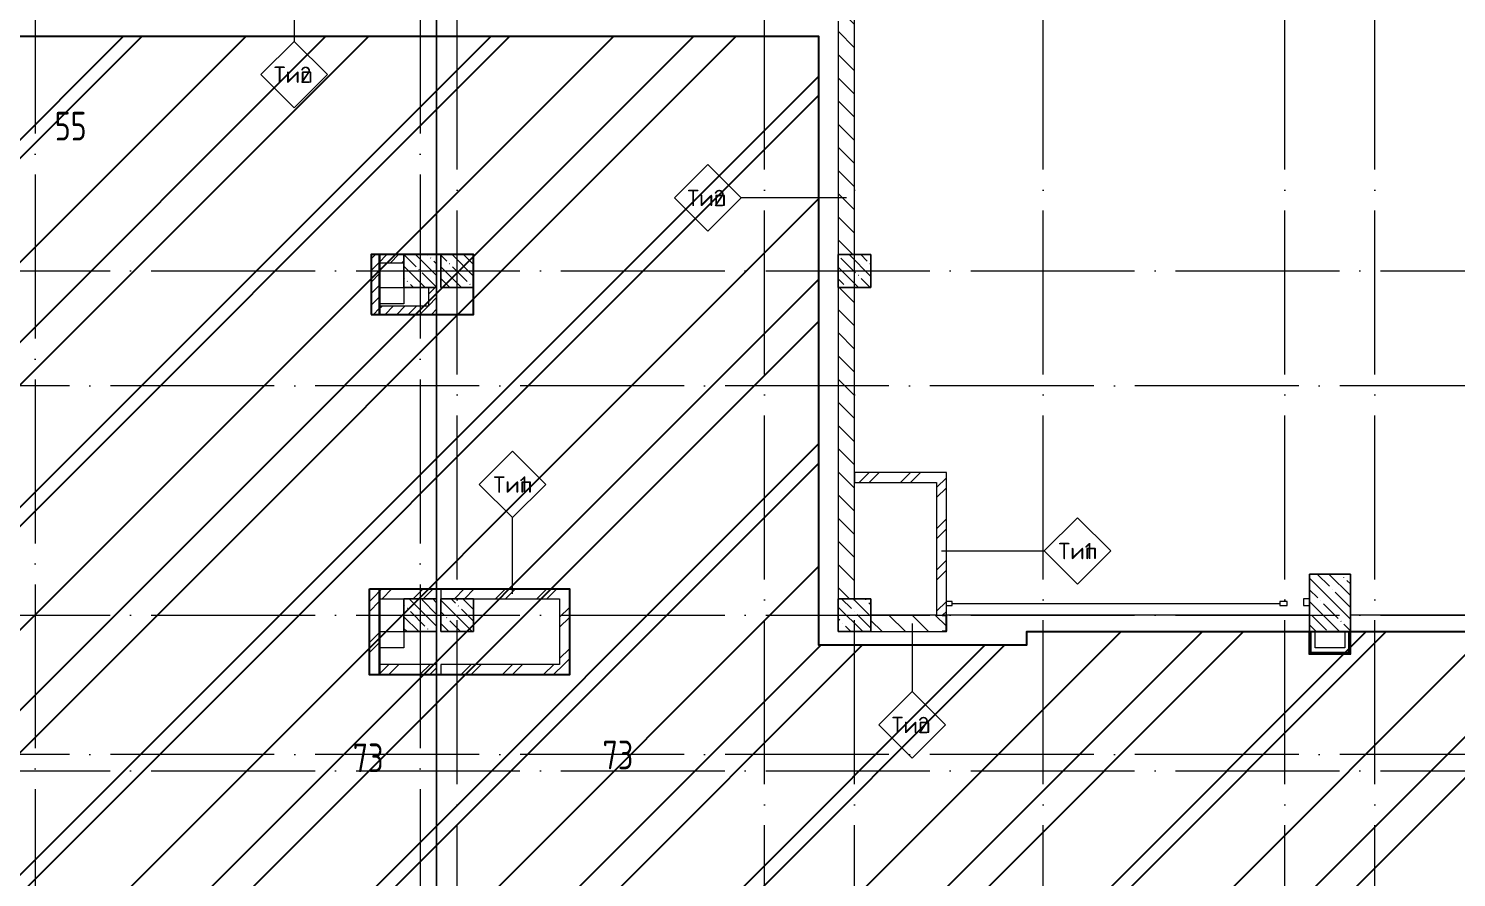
# Model space of a CAD drawing. Header units: millimetres. Extents: x -68946 to 690821, y -552984 to 293768.
# Drawn here: x 137529 to 154953, y -95860 to -85502 of the extents above; entities that cross this region are included whole.
import ezdxf

# ---------------------------------------------------------------- set-up
doc = ezdxf.new("R2010")
doc.units = ezdxf.units.MM
doc.linetypes.add('ADSK_Линия сетки', pattern=[2500, 2000, -250, 0, -250])
doc.linetypes.add('ADSK_Скрыто', pattern=[600, 300, -300])
for name, color, linetype, lineweight in [('1.2) Стяжка 6 вып.', 30, 'Continuous', 30), ('1.3) Звуко-изол           6 вып.', 90, 'Continuous', 30), ('1.4) Стяжка 6 вып.', 30, 'Continuous', 30), ('A-DOOR-____-MCUT', 250, 'Continuous', 5), ('A-DOOR-____-OTLN', 250, 'Continuous', 5), ('A-FLOR-____-OTLN', 250, 'Continuous', 9), ('A-WALL-____-IDEN', 250, 'Continuous', 9), ('A-WALL-____-MCUT', 250, 'Continuous', 13), ('A-WALL-____-PATT', 250, 'Continuous', 13), ('A-WALL-FNSH-MCUT', 250, 'Continuous', 13), ('E-ELEC-EQPM-OTLN', 250, 'Continuous', 9), ('G-____-____-SYMB', 250, 'ADSK_Скрыто', 9), ('S-BEAM-____-OTLN', 250, 'Continuous', 9), ('S-COLS-____-MCUT', 250, 'Continuous', 25), ('S-COLS-____-OTLN', 250, 'Continuous', 9), ('S-GRID-____-OTLN', 250, 'Continuous', 9)]:
    doc.layers.add(name, color=color, linetype=linetype, lineweight=lineweight)
doc.styles.add('GOST Common_2', font='', dxfattribs={"width": 0.8, "height": 350})
doc.styles.add('ISOCPEUR_3', font='isocpeur.ttf', dxfattribs={"height": 250})
doc.styles.get('GOST Common_2').set_extended_font_data('GOST Common')
pattern_1 = [(135, (28708.77, -120984.93), (-141.42136, -141.42136), [])]
pattern_2 = [(45, (28708.77, -120984.93), (-251.4472, 251.4472), []), (45, (28708.77, -120603.93), (-251.4472, 251.4472), [])]
pattern_3 = [(135, (28708.77, -120984.93), (-142.5612, -142.5612), []), (135, (28851.33, -120984.93), (-142.5612, -142.5612), [252.016, -50.403, 3.353, -47.05])]
pattern_4 = [(45, (28708.77, -120984.93), (-70.71068, 70.71068), [])]

# ---------------------------------------------------------------- blocks, each defined once
blk = doc.blocks.new('BSC_Колонна _Прямоугольная - 400x400-31495036-АР1_Кладочный план 2 этажа С2и3')
at = {"layer": 'S-COLS-____-OTLN', "lineweight": 5}
h = blk.add_hatch(dxfattribs=at)
h.set_pattern_fill('FP_58', color=256, style=0, pattern_type=2)
h.set_pattern_definition([(135, (-114050, -28325), (-142.5612, -142.5612), []), (135, (-113907.44, -28325), (-142.5612, -142.5612), [252.016, -50.403, 3.353, -47.05])])
h.paths.add_polyline_path([(200, -200), (200, 200), (-200, 200), (-200, -200)])
at = {"layer": 'S-COLS-____-MCUT'}
for p, q in [((200, 200), (-200, 200)), ((-200, 200), (-200, -200)), ((200, -200), (200, 200)), ((-200, -200), (200, -200))]:
    blk.add_line(p, q, dxfattribs=at)
blk = doc.blocks.new('BSC_Колонна _Прямоугольная - 400x400-V20-АР1_Кладочный план 2 этажа С2и3')
at = {"layer": 'S-COLS-____-OTLN', "lineweight": 5}
h = blk.add_hatch(dxfattribs=at)
h.set_pattern_fill('FP_60', color=256, style=0, pattern_type=2)
h.set_pattern_definition([(135, (-114050, -32525), (-142.5612, -142.5612), []), (135, (-113907.44, -32525), (-142.5612, -142.5612), [252.016, -50.403, 3.353, -47.05])])
h.paths.add_polyline_path([(200, -200), (200, 200), (-200, 200), (-200, -200)])
at = {"layer": 'S-COLS-____-MCUT'}
for p, q in [((200, 200), (-200, 200)), ((-200, 200), (-200, -200)), ((200, -200), (200, 200)), ((-200, -200), (200, -200))]:
    blk.add_line(p, q, dxfattribs=at)
blk = doc.blocks.new('BSC_Колонна _Прямоугольная - 400x400-V25-АР1_Кладочный план 2 этажа С2и3')
at = {"layer": 'S-COLS-____-OTLN', "lineweight": 5}
h = blk.add_hatch(dxfattribs=at)
h.set_pattern_fill('FP_65', color=256, style=0, pattern_type=2)
h.set_pattern_definition([(135, (-118899.98, -32525), (-142.5612, -142.5612), []), (135, (-118757.42, -32525), (-142.5612, -142.5612), [252.016, -50.403, 3.353, -47.05])])
h.paths.add_polyline_path([(200, -200), (200, 200), (-200, 200), (-200, -200)])
at = {"layer": 'S-COLS-____-MCUT'}
for p, q in [((200, 200), (-200, 200)), ((-200, 200), (-200, -200)), ((200, -200), (200, 200)), ((-200, -200), (200, -200))]:
    blk.add_line(p, q, dxfattribs=at)
blk = doc.blocks.new('BSC_Колонна _Прямоугольная - 500x700-V34-АР1_Кладочный план 2 этажа С2и3')
at = {"layer": 'S-COLS-____-OTLN', "lineweight": 5}
h = blk.add_hatch(dxfattribs=at)
h.set_pattern_fill('FP_76', color=256, style=0, pattern_type=2)
h.set_pattern_definition([(135, (-124699.98, -28475), (-142.5612, -142.5612), []), (135, (-124557.42, -28475), (-142.5612, -142.5612), [252.016, -50.403, 3.353, -47.05])])
h.paths.add_polyline_path([(-250, -350), (250, -350), (250, 350), (-250, 350), (-250, 243)])
at = {"layer": 'S-COLS-____-MCUT'}
for p, q in [((250, 350), (-250, 350)), ((-250, 350), (-250, -350)), ((250, -350), (250, 350)), ((-250, -350), (250, -350))]:
    blk.add_line(p, q, dxfattribs=at)
blk = doc.blocks.new('ADSK_КолоннаНесущая_Швеллер_Гнутый_ГОСТ 8278-83 - 200х50х4_таб_1 2-V47-АР1_Кладочный план 2 этажа С2и3')
at = {"layer": 'S-COLS-____-MCUT'}
for p, q in [((-10.1, 90), (-10.1, -90)), ((-6.1, -90), (-6.1, 90)), ((39.9, 100), (-0.1, 100)), ((-0.1, 96), (39.9, 96)), ((39.9, 96), (39.9, 100)), ((39.9, -96), (-0.1, -96)), ((-0.1, -100), (39.9, -100)), ((39.9, -100), (39.9, -96))]:
    blk.add_line(p, q, dxfattribs=at)
for centre, radius, start, end in [((-0.1, 90), 10, 90, 180), ((-0.1, 90), 6, 90, 180), ((-0.1, -90), 10, 180, 270), ((-0.1, -90), 6, 180, 270)]:
    blk.add_arc(centre, radius, start, end, dxfattribs=at)
blk = doc.blocks.new('ASML_АР_ЭП_Уголок - ЭП_Уголок-39078692-АР1_Кладочный план 2 этажа С2и3')
at = {"layer": 'S-BEAM-____-OTLN', "lineweight": 5}
for p, q in [((-710, 0), (-710, 6)), ((-710, 0), (710, 0)), ((710, 6), (710, 0))]:
    blk.add_line(p, q, dxfattribs=at)
blk = doc.blocks.new('DM_Штора_Противодымная_Doormaster_E-60 - ш_4000 х в_2500-39408143-АР1_Кладочный план 2 этажа С2и3')
at = {"layer": 'A-DOOR-____-MCUT'}
for p, q in [((-1875, 109), (-1944, 109)), ((-1944, 59), (-1875, 59)), ((-1875, 59), (-1875, 109)), ((-1875, 84), (2125, 84)), ((2125, 109), (2125, 59)), ((2215, 109), (2125, 109)), ((2125, 59), (2215, 59)), ((2215, 59), (2215, 109))]:
    blk.add_line(p, q, dxfattribs=at)
at = {"layer": 'E-ELEC-EQPM-OTLN'}
for p, q in [((2486, 139), (2415, 139)), ((2415, 139), (2415, 59)), ((2415, 59), (2486, 59))]:
    blk.add_line(p, q, dxfattribs=at)
blk = doc.blocks.new('ADSK_Марка_Стена - Типоразмер_ADSK_Марка-30564887-АР1_Кладочный план 2 этажа С2и3')
at = {"layer": 'A-WALL-____-IDEN'}
for p, q in [((-0.16, 4.37), (-4.21, 0.31)), ((3.9, 0.31), (-0.16, 4.37)), ((-4.21, 0.31), (-0.16, -3.74)), ((-0.16, -3.74), (3.9, 0.31))]:
    blk.add_line(p, q, dxfattribs=at)

msp = doc.modelspace()

# ---------------------------------------------------------------- hatches: boundary and pattern name
at = {"layer": '1.2) Стяжка 6 вып.', "lineweight": 30}
h = msp.add_hatch(dxfattribs=at)
h.set_pattern_fill('ANSI31', color=256, scale=333)
h.paths.add_polyline_path([(141811.6037, -101522.7428), (141811.6037, -101577.9347), (134138.7722, -101577.9347), (134138.7722, -85593.2505), (141811.6037, -85593.2505), (147168.0543, -85593.2505), (147168.0543, -93023.0429), (149708.7722, -93023.0429), (149708.7722, -92859.9342), (165008.7503, -92859.9342), (165008.7503, -110559.9347), (149708.7722, -110559.9347), (142958.7722, -110559.9347), (142958.7722, -101522.7428)])
at = {"layer": '1.3) Звуко-изол           6 вып.', "lineweight": 30}
h = msp.add_hatch(dxfattribs=at)
h.set_pattern_fill('ANSI31', color=256, scale=500)
h.paths.add_polyline_path([(141811.6037, -101522.7428), (141811.6037, -101577.9347), (134138.7722, -101577.9347), (134138.7722, -85593.2505), (141811.6037, -85593.2505), (147168.0543, -85593.2505), (147168.0543, -93023.0429), (149708.7722, -93023.0429), (149708.7722, -92859.9342), (165008.7503, -92859.9342), (165008.7503, -110559.9347), (149708.7722, -110559.9347), (142958.7722, -110559.9347), (142958.7722, -101522.7428)])
at = {"layer": '1.4) Стяжка 6 вып.', "lineweight": 30}
h = msp.add_hatch(dxfattribs=at)
h.set_pattern_fill('ANSI32', color=256, scale=333)
h.paths.add_polyline_path([(141811.6037, -101522.7428), (141811.6037, -101577.9347), (134138.7722, -101577.9347), (134138.7722, -85593.2505), (141811.6037, -85593.2505), (147168.0543, -85593.2505), (147168.0543, -93023.0429), (149708.7722, -93023.0429), (149708.7722, -92859.9342), (165008.7503, -92859.9342), (165008.7503, -110559.9347), (149708.7722, -110559.9347), (142958.7722, -110559.9347), (142958.7722, -101522.7428)])
at = {"layer": 'A-WALL-____-PATT', "lineweight": 15}
h = msp.add_hatch(dxfattribs=at)
h.set_pattern_fill('FP_1', color=256, style=0, pattern_type=2)
h.set_pattern_definition(pattern_1)
h.paths.add_polyline_path([(147608.7722, -88259.9347), (147608.7722, -84459.9347), (147408.7722, -84459.9347), (147408.7722, -88259.9347)])
h.paths.add_polyline_path([(147408.7722, -84059.9347), (147608.7722, -84059.9347), (147608.7722, -80259.9347), (147408.7722, -80259.9347)])
h.paths.add_polyline_path([(147408.7722, -79859.9347), (147608.7722, -79859.9347), (147608.7722, -76059.9347), (147408.7722, -76059.9347), (147408.7722, -76138.8683)])
h = msp.add_hatch(dxfattribs=at)
h.set_pattern_fill('FP_16', color=94, style=0, pattern_type=2)
h.set_pattern_definition(pattern_4)
h.paths.add_polyline_path([(141808.7722, -88359.9342), (142109.2722, -88359.9342), (142109.2722, -88259.9342), (141708.7722, -88259.9342), (141708.7722, -88359.9342)])
h = msp.add_hatch(dxfattribs=at)
h.set_pattern_fill('FP_16', color=94, style=0, pattern_type=2)
h.set_pattern_definition(pattern_4)
h.paths.add_polyline_path([(141808.7722, -88989.9347), (141808.7722, -88359.9342), (141708.7722, -88359.9342), (141708.7722, -88989.9347)])
h = msp.add_hatch(dxfattribs=at)
h.set_pattern_fill('FP_16', color=94, style=0, pattern_type=2)
h.set_pattern_definition(pattern_4)
h.paths.add_polyline_path([(142508.7722, -88889.9347), (142508.7722, -88659.9342), (142408.7722, -88659.9342), (142408.7722, -88889.9347)])
h = msp.add_hatch(dxfattribs=at)
h.set_pattern_fill('FP_1', color=256, style=0, pattern_type=2)
h.set_pattern_definition(pattern_1)
h.paths.add_polyline_path([(147408.7722, -92459.9669), (147608.7722, -92459.9669), (147608.7722, -88659.9669), (147408.7722, -88659.9669), (147408.7722, -92266.7168)])
h = msp.add_hatch(dxfattribs=at)
h.set_pattern_fill('FP_16', color=94, style=0, pattern_type=2)
h.set_pattern_definition(pattern_4)
h.paths.add_polyline_path([(142508.7722, -88989.9347), (142508.7722, -88889.9347), (141808.7722, -88889.9347), (141808.7722, -88989.9347), (142163.7468, -88989.9347)])
h = msp.add_hatch(dxfattribs=at)
h.set_pattern_fill('FP_12', color=256, style=0, pattern_type=2)
h.set_pattern_definition(pattern_2)
h.paths.add_polyline_path([(148608.7722, -91039.9338), (148608.7722, -90919.9338), (147608.7722, -90919.9338), (147608.7722, -91039.9338), (147861.6382, -91039.9338)])
h = msp.add_hatch(dxfattribs=at)
h.set_pattern_fill('FP_12', color=256, style=0, pattern_type=2)
h.set_pattern_definition(pattern_2)
h.paths.add_polyline_path([(148608.7722, -92659.9338), (148728.7722, -92659.9338), (148728.7722, -90919.9338), (148608.7722, -90919.9338), (148608.7722, -92266.7168)])
h = msp.add_hatch(dxfattribs=at)
h.set_pattern_fill('FP_12', color=256, style=0, pattern_type=2)
h.set_pattern_definition(pattern_2)
h.paths.add_polyline_path([(141688.7725, -92459.9342), (142508.7722, -92459.9342), (142508.7722, -92339.9342), (141688.7725, -92339.9342)])
h = msp.add_hatch(dxfattribs=at)
h.set_pattern_fill('FP_12', color=256, style=0, pattern_type=2)
h.set_pattern_definition(pattern_2)
h.paths.add_polyline_path([(144128.7722, -92459.9342), (144128.7722, -92339.9342), (142558.7503, -92339.9342), (142558.7722, -92459.9342), (144008.7722, -92459.9342)])
h = msp.add_hatch(dxfattribs=at)
h.set_pattern_fill('FP_12', color=256, style=0, pattern_type=2)
h.set_pattern_definition(pattern_2)
h.paths.add_polyline_path([(141688.7725, -93259.9347), (141808.7725, -93259.9347), (141808.7725, -92459.9342), (141688.7725, -92459.9342)])
h = msp.add_hatch(dxfattribs=at)
h.set_pattern_fill('FP_12', color=256, style=0, pattern_type=2)
h.set_pattern_definition(pattern_2)
h.paths.add_polyline_path([(144008.7722, -93259.9347), (144128.7722, -93259.9347), (144128.7722, -92459.9342), (144008.7722, -92459.9342)])
h = msp.add_hatch(dxfattribs=at)
h.set_pattern_fill('FP_1', color=256, style=0, pattern_type=2)
h.set_pattern_definition(pattern_1)
h.paths.add_polyline_path([(148728.7722, -92859.9338), (148728.7722, -92659.9338), (147808.7503, -92659.9338), (147808.7503, -92859.9338), (147861.6382, -92859.9338)])
h = msp.add_hatch(dxfattribs=at)
h.set_pattern_fill('FP_12', color=256, style=0, pattern_type=2)
h.set_pattern_definition(pattern_2)
h.paths.add_polyline_path([(142163.7468, -93379.9347), (142508.7722, -93379.9347), (142508.7722, -93259.9347), (141688.7725, -93259.9347), (141688.7725, -93379.9347)])
h = msp.add_hatch(dxfattribs=at)
h.set_pattern_fill('FP_12', color=256, style=0, pattern_type=2)
h.set_pattern_definition(pattern_2)
h.paths.add_polyline_path([(144128.7722, -93379.9347), (144128.7722, -93259.9347), (142558.7503, -93259.9347), (142558.7503, -93379.9347)])
at = {"layer": 'S-COLS-____-OTLN', "lineweight": 5}
h = msp.add_hatch(dxfattribs=at)
h.set_pattern_fill('FP_40', color=256, style=0, pattern_type=2)
h.set_pattern_definition(pattern_3)
h.paths.add_polyline_path([(142163.7468, -88659.9347), (142508.7722, -88659.9347), (142508.7722, -88259.9347), (142108.7722, -88259.9347), (142108.7722, -88659.9347)])
h = msp.add_hatch(dxfattribs=at)
h.set_pattern_fill('FP_40', color=256, style=0, pattern_type=2)
h.set_pattern_definition(pattern_3)
h.paths.add_polyline_path([(142163.7468, -92859.9347), (142508.7722, -92859.9347), (142508.7722, -92459.9347), (142108.7722, -92459.9347), (142108.7722, -92859.9347)])
h = msp.add_hatch(dxfattribs=at)
h.set_pattern_fill('FP_40', color=256, style=0, pattern_type=2)
h.set_pattern_definition(pattern_3)
h.paths.add_polyline_path([(147808.7503, -92859.9347), (147808.7503, -92459.9347), (147408.7503, -92459.9347), (147408.7503, -92859.9347)])

# ---------------------------------------------------------------- linework, layer by layer
at = {"color": 1}
msp.add_lwpolyline([(190155.0591, -52485.6421), (142508.7722, -52485.6421), (142508.7722, -125419.5315), (190155.0591, -125419.5315)], close=True, dxfattribs=at)
at = {"layer": '1.2) Стяжка 6 вып.', "lineweight": 30}
for points in [[(141811.6037, -101522.7428), (141811.6037, -101577.9347), (134138.7722, -101577.9347), (134138.7722, -85593.2505), (141811.6037, -85593.2505), (147168.0543, -85593.2505), (147168.0543, -93023.0429), (149708.7722, -93023.0429), (149708.7722, -92859.9342), (165008.7503, -92859.9342), (165008.7503, -110559.9347), (149708.7722, -110559.9347), (142958.7722, -110559.9347), (142958.7722, -101522.7428)], [(141708.7722, -88989.9347), (142958.7722, -88989.9347), (142958.7722, -88259.9347), (141708.7722, -88259.9347)], [(141811.6037, -88259.9347), (141811.6037, -88989.9347)], [(141688.7725, -92339.9342), (144128.7722, -92339.9342), (144128.7722, -93385.9347), (141688.7725, -93385.9347)], [(141811.6037, -92339.9342), (141811.6037, -93385.9347)]]:
    msp.add_lwpolyline(points, close=True, dxfattribs=at)
at = {"layer": 'A-FLOR-____-OTLN'}
for p, q in [((141808.7722, -88659.9342), (142108.7722, -88659.9342)), ((142108.7722, -88659.9347), (142108.7722, -88859.9342)), ((142108.7722, -88859.9342), (141808.7722, -88859.9342)), ((153158.7503, -92659.9338), (148728.7722, -92659.9338)), ((159158.7503, -92659.9338), (153658.7503, -92659.9338)), ((141808.7725, -92859.9342), (142108.7722, -92859.9342)), ((142108.7725, -92859.9347), (142108.7725, -93059.9342)), ((142108.7725, -93059.9342), (141808.7725, -93059.9342))]:
    msp.add_line(p, q, dxfattribs=at)
at = {"layer": 'A-WALL-____-IDEN'}
for p, q in [((140770.568, -85309.9342), (140770.568, -85657.6631)), ((147508.7722, -87567.3195), (146223.1472, -87567.3195)), ((143434.3984, -92399.9342), (143434.3984, -91470.0712)), ((148668.7722, -91875.7881), (149923.1472, -91875.7881)), ((148310.4344, -92759.9338), (148310.4344, -93592.3474))]:
    msp.add_line(p, q, dxfattribs=at)
at = {"layer": 'A-WALL-____-MCUT', "color": 7, "lineweight": 15}
for p, q in [((147608.7722, -88259.9347), (147608.7722, -84459.9347)), ((147408.7722, -85409.9342), (147408.7722, -88259.9347)), ((147408.7722, -88659.9669), (147408.7722, -92459.9669)), ((147608.7722, -92459.9669), (147608.7722, -88659.9669)), ((148728.7722, -90919.9338), (147608.7722, -90919.9338)), ((147608.7722, -90919.9338), (147608.7722, -91039.9338)), ((148728.7722, -92859.9338), (148728.7722, -90919.9338)), ((147608.7722, -91039.9338), (148608.7722, -91039.9338)), ((148608.7722, -91039.9338), (148608.7722, -92659.9338)), ((141688.7725, -92339.9342), (141688.7725, -93379.9347)), ((142508.7722, -92339.9342), (141688.7725, -92339.9342)), ((142508.7722, -92459.9342), (142508.7722, -92339.9342)), ((144128.7722, -92339.9342), (142558.7503, -92339.9342)), ((142558.7503, -92339.9342), (142558.7503, -92459.9342)), ((144128.7722, -93379.9347), (144128.7722, -92339.9342)), ((141808.7725, -93259.9347), (141808.7725, -92459.9342)), ((141808.7725, -92459.9342), (142508.7722, -92459.9342)), ((142958.7722, -92459.9342), (144008.7722, -92459.9342)), ((144008.7722, -92459.9342), (144008.7722, -93259.9347)), ((147408.7722, -92459.9669), (147608.7722, -92459.9669)), ((148608.7722, -92659.9338), (147808.7503, -92659.9338)), ((147808.7503, -92859.9338), (148728.7722, -92859.9338)), ((141688.7725, -93379.9347), (142508.7722, -93379.9347)), ((142508.7722, -93259.9347), (141808.7725, -93259.9347)), ((142508.7722, -93379.9347), (142508.7722, -93259.9347)), ((144008.7722, -93259.9347), (142558.7503, -93259.9347)), ((142558.7503, -93259.9347), (142558.7503, -93379.9347)), ((142558.7503, -93379.9347), (144128.7722, -93379.9347))]:
    msp.add_line(p, q, dxfattribs=at)
at = {"layer": 'A-WALL-____-MCUT', "color": 84, "lineweight": 15}
for p, q in [((142109.2722, -88259.9342), (141708.7722, -88259.9342)), ((141708.7722, -88259.9342), (141708.7722, -88989.9347)), ((142109.2722, -88359.9342), (142109.2722, -88259.9342)), ((141808.7722, -88359.9342), (142109.2722, -88359.9342)), ((141808.7722, -88889.9347), (141808.7722, -88359.9342)), ((142508.7722, -88659.9342), (142408.7722, -88659.9342)), ((142408.7722, -88659.9342), (142408.7722, -88889.9347)), ((142508.7722, -88989.9347), (142508.7722, -88659.9342)), ((141708.7722, -88989.9347), (142508.7722, -88989.9347)), ((142408.7722, -88889.9347), (141808.7722, -88889.9347))]:
    msp.add_line(p, q, dxfattribs=at)
at = {"layer": 'A-WALL-____-MCUT', "lineweight": 15}
for p, q in [((147808.7503, -92659.9338), (147808.7503, -92859.9338)), ((148608.7722, -92659.9338), (148728.7722, -92659.9338))]:
    msp.add_line(p, q, dxfattribs=at)
at = {"layer": 'A-WALL-____-MCUT', "color": 42, "lineweight": 15}
for p, q in [((153164.2503, -92859.9342), (153164.2503, -93122.4332)), ((153653.2722, -93122.4332), (153653.2722, -92859.9342)), ((153164.2503, -93122.4332), (153653.2722, -93122.4332))]:
    msp.add_line(p, q, dxfattribs=at)
at = {"layer": 'A-WALL-____-MCUT', "color": 30, "lineweight": 15}
for p, q in [((153176.7503, -92859.9342), (153176.7503, -93109.9332)), ((153226.7503, -93059.9332), (153226.7503, -92859.9342)), ((153590.7722, -92859.9342), (153590.7722, -93059.9332)), ((153640.7722, -93109.9332), (153640.7722, -92859.9342)), ((153176.7503, -93109.9332), (153640.7722, -93109.9332)), ((153590.7722, -93059.9332), (153226.7503, -93059.9332))]:
    msp.add_line(p, q, dxfattribs=at)
at = {"layer": 'A-WALL-FNSH-MCUT', "lineweight": 15}
for p, q in [((153158.7503, -92859.9332), (153151.7503, -92859.9332)), ((153151.7503, -92859.9332), (153151.7503, -93134.9332)), ((153665.7722, -92859.9332), (153658.7503, -92859.9332)), ((153665.7722, -93134.9332), (153665.7722, -92859.9332)), ((153151.7503, -93134.9332), (153665.7722, -93134.9332))]:
    msp.add_line(p, q, dxfattribs=at)
at = {"layer": 'S-COLS-____-MCUT'}
for p, q in [((142508.7722, -88259.9347), (142108.7722, -88259.9347)), ((142108.7722, -88259.9347), (142108.7722, -88659.9347)), ((142508.7722, -88659.9347), (142508.7722, -88259.9347)), ((142108.7722, -88659.9347), (142508.7722, -88659.9347)), ((142508.7722, -92459.9347), (142108.7722, -92459.9347)), ((142108.7722, -92459.9347), (142108.7722, -92859.9347)), ((142508.7722, -92859.9347), (142508.7722, -92459.9347)), ((147808.7503, -92459.9347), (147408.7503, -92459.9347)), ((147408.7503, -92459.9347), (147408.7503, -92859.9347)), ((147808.7503, -92659.9338), (147808.7503, -92459.9347)), ((142108.7722, -92859.9347), (142508.7722, -92859.9347)), ((147408.7503, -92859.9347), (147808.7503, -92859.9347))]:
    msp.add_line(p, q, dxfattribs=at)
at = {"layer": 'S-COLS-____-OTLN'}
msp.add_line((147808.7503, -92859.9347), (147808.7503, -92659.9338), dxfattribs=at)
at = {"layer": 'S-GRID-____-OTLN', "linetype": 'ADSK_Линия сетки'}
for p, q in [((137608.7722, -59782.9296), (137608.7722, -124723.7741)), ((142308.7722, -59782.9296), (142308.7722, -123453.7741)), ((146508.7722, -124723.7741), (146508.7722, -59782.9296)), ((147608.7722, -124723.7741), (147608.7722, -59782.9296)), ((149908.7722, -124723.7741), (149908.7722, -59782.9296)), ((152858.7722, -124723.7741), (152858.7722, -59782.9296)), ((153958.7722, -124723.7741), (153958.7722, -59782.9296)), ((142758.7722, -124723.7741), (142758.7722, -61052.9296)), ((94022.7944, -88459.9342), (185529.6518, -88459.9342)), ((185529.6518, -89859.9342), (128028.7722, -89859.9342)), ((94022.7944, -92659.9342), (185529.6518, -92659.9342)), ((185529.6518, -94359.9342), (128028.7722, -94359.9342)), ((94022.7944, -94559.9342), (184259.6518, -94559.9342))]:
    msp.add_line(p, q, dxfattribs=at)

# ---------------------------------------------------------------- block references
at = {"layer": 'A-DOOR-____-OTLN', "color": 250}
msp.add_blockref('DM_Штора_Противодымная_Doormaster_E-60 - ш_4000 х в_2500-39408143-АР1_Кладочный план 2 этажа С2и3', (150672.7722, -92600.9338), dxfattribs=at)
at = {"layer": 'A-WALL-____-IDEN', "xscale": 99.99999999999993, "yscale": 99.99999999999993, "zscale": 99.99999999999993}
for p in [(140786.193, -86094.63), (145833.0553, -87598.5695), (143450.0234, -91095.6043), (150344.4891, -91907.0381), (148326.0594, -94029.3143)]:
    msp.add_blockref('ADSK_Марка_Стена - Типоразмер_ADSK_Марка-30564887-АР1_Кладочный план 2 этажа С2и3', p, dxfattribs=at)
at = {"layer": 'S-BEAM-____-OTLN'}
msp.add_blockref('ASML_АР_ЭП_Уголок - ЭП_Уголок-39078692-АР1_Кладочный план 2 этажа С2и3', (143418.7722, -93385.9347), dxfattribs=at)
at = {"layer": 'S-COLS-____-OTLN'}
for name, p in [('BSC_Колонна _Прямоугольная - 400x400-V20-АР1_Кладочный план 2 этажа С2и3', (142758.7722, -88459.9347)), ('BSC_Колонна _Прямоугольная - 400x400-V25-АР1_Кладочный план 2 этажа С2и3', (147608.7503, -88459.9347)), ('BSC_Колонна _Прямоугольная - 500x700-V34-АР1_Кладочный план 2 этажа С2и3', (153408.7503, -92509.9342)), ('BSC_Колонна _Прямоугольная - 400x400-31495036-АР1_Кладочный план 2 этажа С2и3', (142758.7722, -92659.9347))]:
    msp.add_blockref(name, p, dxfattribs=at)
at = {"layer": 'S-COLS-____-OTLN', "rotation": 180}
msp.add_blockref('ADSK_КолоннаНесущая_Швеллер_Гнутый_ГОСТ 8278-83 - 200х50х4_таб_1 2-V47-АР1_Кладочный план 2 этажа С2и3', (148718.6722, -92759.9338), dxfattribs=at)

# ---------------------------------------------------------------- texts
at = {"layer": 'A-WALL-____-IDEN', "char_height": 200, "attachment_point": 1, "style": 'ISOCPEUR_3'}
for s, insert, width in [('Тип', (140521.8122, -85964.9614), 387.215062), (' 2', (140841.2966, -85964.9614), 230.084312), ('Тип', (145568.6745, -87468.9009), 387.215062), (' 2', (145888.1589, -87468.9009), 230.084312), ('Тип', (143201.7426, -90965.9357), 387.215062), (' 1', (143521.227, -90965.9357), 190.801625), ('Тип', (150096.2083, -91777.3695), 387.215062), (' 1', (150415.6927, -91777.3695), 190.801625), ('Тип', (148061.6786, -93899.6457), 387.215062), (' 2', (148381.1629, -93899.6457), 230.084312)]:
    msp.add_mtext(s, dxfattribs=dict(at, insert=insert, width=width))
at = {"layer": 'G-____-____-SYMB', "linetype": 'Continuous', "char_height": 350, "attachment_point": 1, "style": 'GOST Common_2'}
for s, insert, width in [('55', (137847.9863, -86517.4851), 487.426), ('73', (141485.0717, -94225.6272), 481.0125), ('73', (144533.4755, -94190.828), 481.0125)]:
    msp.add_mtext(s, dxfattribs=dict(at, insert=insert, width=width))

doc.saveas('drawing.dxf')
